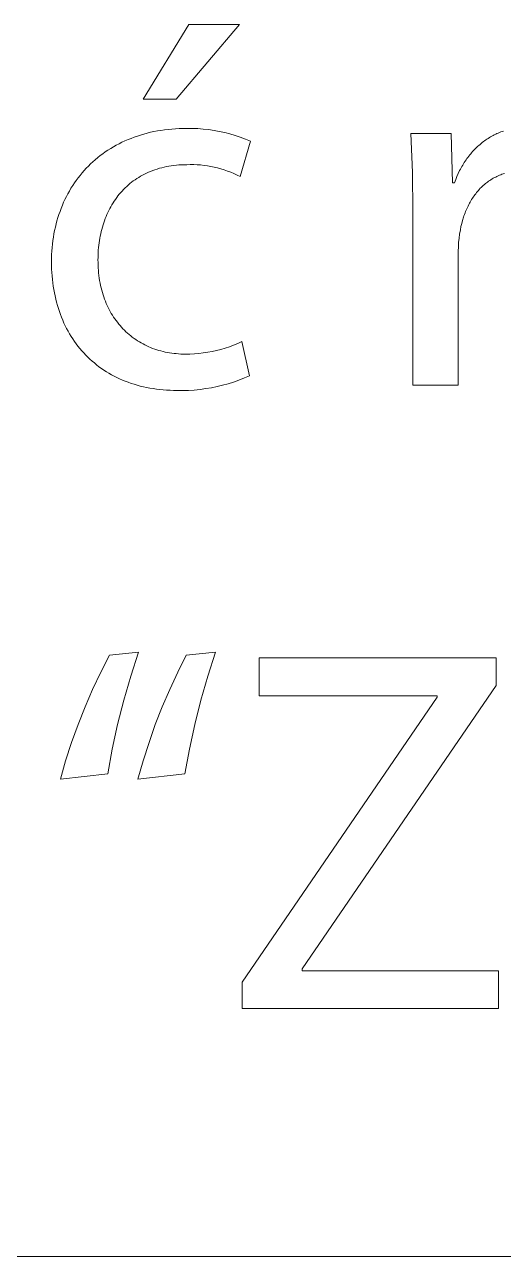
# Model space of a CAD drawing. Header units: millimetres. Extents: x 4001 to 9794, y -321 to 3726.
# Drawn here: x 8390.9 to 8444.2, y -321.4 to -184.2 of the extents above; entities that cross this region are included whole.
import ezdxf

# ---------------------------------------------------------------- set-up
doc = ezdxf.new("R2010")
doc.units = ezdxf.units.MM
doc.header["$MEASUREMENT"] = 0
doc.layers.add('Domyślny', color=7, linetype='Continuous', true_color=0x000000)

msp = doc.modelspace()

# ---------------------------------------------------------------- linework, layer by layer
at = {"layer": 'Domyślny', "color": 18, "lineweight": 15, "true_color": 0x000000}
for p, q in [((8404.12, -192.46), (8409.21, -184.16)), ((8414.84, -184.16), (8407.78, -192.46)), ((8409.21, -184.16), (8414.84, -184.16)), ((8407.78, -192.46), (8404.12, -192.46)), ((8404.56, -196.25), (8404.94, -196.16)), ((8404.94, -196.16), (8405.32, -196.08)), ((8405.32, -196.08), (8405.71, -196)), ((8405.71, -196), (8406.1, -195.94)), ((8406.1, -195.94), (8406.5, -195.88)), ((8406.5, -195.88), (8406.9, -195.83)), ((8406.9, -195.83), (8407.3, -195.79)), ((8407.3, -195.79), (8407.72, -195.76)), ((8407.72, -195.76), (8408.13, -195.73)), ((8408.13, -195.73), (8408.55, -195.72)), ((8408.55, -195.72), (8408.98, -195.72)), ((8408.98, -195.72), (8409.59, -195.72)), ((8409.59, -195.72), (8410.19, -195.75)), ((8410.19, -195.75), (8410.8, -195.79)), ((8410.8, -195.79), (8411.4, -195.86)), ((8411.4, -195.86), (8412, -195.95)), ((8412, -195.95), (8412.59, -196.06)), ((8412.59, -196.06), (8413.19, -196.19)), ((8413.19, -196.19), (8413.77, -196.34)), ((8443.49, -196.3), (8443.63, -196.24)), ((8443.63, -196.24), (8443.78, -196.18)), ((8443.78, -196.18), (8443.93, -196.12)), ((8443.93, -196.12), (8444.07, -196.07)), ((8444.07, -196.07), (8444.22, -196.02)), ((8400.8, -197.77), (8401.12, -197.6)), ((8401.12, -197.6), (8401.43, -197.43)), ((8401.43, -197.43), (8401.76, -197.27)), ((8401.76, -197.27), (8402.09, -197.11)), ((8402.09, -197.11), (8402.43, -196.97)), ((8402.43, -196.97), (8402.77, -196.83)), ((8402.77, -196.83), (8403.12, -196.7)), ((8403.12, -196.7), (8403.47, -196.57)), ((8403.47, -196.57), (8403.83, -196.46)), ((8403.83, -196.46), (8404.19, -196.35)), ((8404.19, -196.35), (8404.56, -196.25)), ((8413.77, -196.34), (8414.36, -196.51)), ((8414.36, -196.51), (8414.93, -196.7)), ((8416.06, -197.14), (8414.9, -201.1)), ((8414.93, -196.7), (8415.5, -196.91)), ((8415.5, -196.91), (8416.06, -197.14)), ((8434.09, -200.65), (8433.9, -196.28)), ((8433.9, -196.28), (8438.38, -196.28)), ((8438.38, -196.28), (8438.55, -201.77)), ((8441.36, -197.72), (8441.49, -197.61)), ((8441.49, -197.61), (8441.61, -197.5)), ((8441.61, -197.5), (8441.73, -197.4)), ((8441.73, -197.4), (8441.86, -197.3)), ((8441.86, -197.3), (8441.99, -197.2)), ((8441.99, -197.2), (8442.12, -197.1)), ((8442.12, -197.1), (8442.25, -197.01)), ((8442.25, -197.01), (8442.38, -196.92)), ((8442.38, -196.92), (8442.51, -196.83)), ((8442.51, -196.83), (8442.65, -196.75)), ((8442.65, -196.75), (8442.79, -196.67)), ((8442.79, -196.67), (8442.92, -196.59)), ((8442.92, -196.59), (8443.06, -196.51)), ((8443.06, -196.51), (8443.2, -196.44)), ((8443.2, -196.44), (8443.35, -196.37)), ((8443.35, -196.37), (8443.49, -196.3)), ((8398.79, -199.21), (8399.06, -198.98)), ((8399.06, -198.98), (8399.33, -198.76)), ((8399.33, -198.76), (8399.61, -198.55)), ((8399.61, -198.55), (8399.9, -198.35)), ((8399.9, -198.35), (8400.2, -198.15)), ((8400.2, -198.15), (8400.5, -197.96)), ((8400.5, -197.96), (8400.8, -197.77)), ((8440.15, -199.09), (8440.25, -198.95)), ((8440.25, -198.95), (8440.35, -198.82)), ((8440.35, -198.82), (8440.46, -198.68)), ((8440.46, -198.68), (8440.57, -198.55)), ((8440.57, -198.55), (8440.67, -198.43)), ((8440.67, -198.43), (8440.78, -198.3)), ((8440.78, -198.3), (8440.9, -198.18)), ((8440.9, -198.18), (8441.01, -198.06)), ((8441.01, -198.06), (8441.13, -197.94)), ((8441.13, -197.94), (8441.25, -197.83)), ((8441.25, -197.83), (8441.36, -197.72)), ((8397.54, -200.43), (8397.78, -200.17)), ((8397.78, -200.17), (8398.02, -199.92)), ((8398.02, -199.92), (8398.27, -199.68)), ((8398.27, -199.68), (8398.52, -199.44)), ((8398.52, -199.44), (8398.79, -199.21)), ((8405.43, -200.33), (8405.19, -200.41)), ((8405.67, -200.25), (8405.43, -200.33)), ((8405.93, -200.17), (8405.67, -200.25)), ((8406.18, -200.1), (8405.93, -200.17)), ((8406.44, -200.04), (8406.18, -200.1)), ((8406.71, -199.98), (8406.44, -200.04)), ((8406.97, -199.93), (8406.71, -199.98)), ((8407.25, -199.89), (8406.97, -199.93)), ((8407.53, -199.85), (8407.25, -199.89)), ((8407.81, -199.82), (8407.53, -199.85)), ((8408.09, -199.8), (8407.81, -199.82)), ((8408.38, -199.78), (8408.09, -199.8)), ((8408.68, -199.77), (8408.38, -199.78)), ((8408.98, -199.77), (8408.68, -199.77)), ((8409.36, -199.76), (8408.98, -199.77)), ((8409.75, -199.76), (8409.36, -199.76)), ((8410.13, -199.78), (8409.75, -199.76)), ((8410.51, -199.8), (8410.13, -199.78)), ((8410.9, -199.84), (8410.51, -199.8)), ((8411.28, -199.9), (8410.9, -199.84)), ((8411.65, -199.96), (8411.28, -199.9)), ((8412.03, -200.04), (8411.65, -199.96)), ((8412.4, -200.13), (8412.03, -200.04)), ((8412.77, -200.23), (8412.4, -200.13)), ((8413.14, -200.35), (8412.77, -200.23)), ((8413.5, -200.47), (8413.14, -200.35)), ((8439.34, -200.43), (8439.42, -200.27)), ((8439.42, -200.27), (8439.51, -200.12)), ((8439.51, -200.12), (8439.59, -199.96)), ((8439.59, -199.96), (8439.68, -199.81)), ((8439.68, -199.81), (8439.77, -199.66)), ((8439.77, -199.66), (8439.86, -199.51)), ((8439.86, -199.51), (8439.96, -199.37)), ((8439.96, -199.37), (8440.05, -199.23)), ((8440.05, -199.23), (8440.15, -199.09)), ((8396.46, -201.8), (8396.67, -201.52)), ((8396.67, -201.52), (8396.87, -201.23)), ((8396.87, -201.23), (8397.09, -200.96)), ((8397.09, -200.96), (8397.31, -200.69)), ((8397.31, -200.69), (8397.54, -200.43)), ((8402.83, -201.73), (8402.64, -201.88)), ((8403.02, -201.58), (8402.83, -201.73)), ((8403.21, -201.44), (8403.02, -201.58)), ((8403.41, -201.31), (8403.21, -201.44)), ((8403.62, -201.18), (8403.41, -201.31)), ((8403.83, -201.05), (8403.62, -201.18)), ((8404.04, -200.93), (8403.83, -201.05)), ((8404.26, -200.82), (8404.04, -200.93)), ((8404.49, -200.71), (8404.26, -200.82)), ((8404.72, -200.6), (8404.49, -200.71)), ((8404.95, -200.51), (8404.72, -200.6)), ((8405.19, -200.41), (8404.95, -200.51)), ((8413.86, -200.61), (8413.5, -200.47)), ((8414.21, -200.76), (8413.86, -200.61)), ((8414.56, -200.93), (8414.21, -200.76)), ((8414.9, -201.1), (8414.56, -200.93)), ((8434.13, -205.03), (8434.09, -200.65)), ((8438.78, -201.77), (8438.91, -201.43)), ((8438.91, -201.43), (8439.04, -201.08)), ((8439.04, -201.08), (8439.19, -200.75)), ((8439.19, -200.75), (8439.34, -200.43)), ((8442.45, -201.7), (8442.32, -201.79)), ((8442.57, -201.61), (8442.45, -201.7)), ((8442.69, -201.52), (8442.57, -201.61)), ((8442.82, -201.44), (8442.69, -201.52)), ((8442.95, -201.36), (8442.82, -201.44)), ((8443.08, -201.28), (8442.95, -201.36)), ((8443.21, -201.21), (8443.08, -201.28)), ((8443.35, -201.14), (8443.21, -201.21)), ((8443.49, -201.07), (8443.35, -201.14)), ((8443.62, -201), (8443.49, -201.07)), ((8443.77, -200.94), (8443.62, -201)), ((8443.91, -200.89), (8443.77, -200.94)), ((8444.05, -200.83), (8443.91, -200.89)), ((8444.2, -200.78), (8444.05, -200.83)), ((8444.35, -200.74), (8444.2, -200.78)), ((8395.57, -203.32), (8395.73, -203)), ((8395.73, -203), (8395.9, -202.7)), ((8395.9, -202.7), (8396.08, -202.39)), ((8396.08, -202.39), (8396.27, -202.09)), ((8396.27, -202.09), (8396.46, -201.8)), ((8401.46, -203.06), (8401.31, -203.25)), ((8401.62, -202.88), (8401.46, -203.06)), ((8401.78, -202.7), (8401.62, -202.88)), ((8401.94, -202.53), (8401.78, -202.7)), ((8402.11, -202.36), (8401.94, -202.53)), ((8402.28, -202.19), (8402.11, -202.36)), ((8402.46, -202.03), (8402.28, -202.19)), ((8402.64, -201.88), (8402.46, -202.03)), ((8438.55, -201.77), (8438.78, -201.77)), ((8441.13, -203), (8441.03, -203.12)), ((8441.23, -202.87), (8441.13, -203)), ((8441.33, -202.75), (8441.23, -202.87)), ((8441.43, -202.63), (8441.33, -202.75)), ((8441.53, -202.52), (8441.43, -202.63)), ((8441.64, -202.4), (8441.53, -202.52)), ((8441.75, -202.29), (8441.64, -202.4)), ((8441.86, -202.19), (8441.75, -202.29)), ((8441.97, -202.08), (8441.86, -202.19)), ((8442.09, -201.98), (8441.97, -202.08)), ((8442.21, -201.88), (8442.09, -201.98)), ((8442.32, -201.79), (8442.21, -201.88)), ((8394.98, -204.63), (8395.12, -204.29)), ((8395.12, -204.29), (8395.26, -203.96)), ((8395.26, -203.96), (8395.41, -203.64)), ((8395.41, -203.64), (8395.57, -203.32)), ((8400.52, -204.45), (8400.4, -204.66)), ((8400.64, -204.24), (8400.52, -204.45)), ((8400.76, -204.03), (8400.64, -204.24)), ((8400.89, -203.83), (8400.76, -204.03)), ((8401.03, -203.63), (8400.89, -203.83)), ((8401.17, -203.44), (8401.03, -203.63)), ((8401.31, -203.25), (8401.17, -203.44)), ((8440.28, -204.37), (8440.2, -204.52)), ((8440.35, -204.22), (8440.28, -204.37)), ((8440.43, -204.07), (8440.35, -204.22)), ((8440.51, -203.93), (8440.43, -204.07)), ((8440.59, -203.79), (8440.51, -203.93)), ((8440.67, -203.65), (8440.59, -203.79)), ((8440.76, -203.51), (8440.67, -203.65)), ((8440.85, -203.38), (8440.76, -203.51)), ((8440.94, -203.25), (8440.85, -203.38)), ((8441.03, -203.12), (8440.94, -203.25)), ((8394.52, -206.01), (8394.63, -205.66)), ((8394.63, -205.66), (8394.74, -205.31)), ((8394.74, -205.31), (8394.86, -204.97)), ((8394.86, -204.97), (8394.98, -204.63)), ((8399.89, -205.78), (8399.81, -206.01)), ((8399.99, -205.55), (8399.89, -205.78)), ((8400.08, -205.32), (8399.99, -205.55)), ((8400.18, -205.1), (8400.08, -205.32)), ((8400.29, -204.88), (8400.18, -205.1)), ((8400.4, -204.66), (8400.29, -204.88)), ((8434.13, -224.34), (8434.13, -205.03)), ((8439.77, -205.63), (8439.66, -205.97)), ((8439.82, -205.47), (8439.77, -205.63)), ((8439.88, -205.3), (8439.82, -205.47)), ((8439.94, -205.14), (8439.88, -205.3)), ((8440, -204.98), (8439.94, -205.14)), ((8440.07, -204.83), (8440, -204.98)), ((8440.13, -204.67), (8440.07, -204.83)), ((8440.2, -204.52), (8440.13, -204.67)), ((8394.19, -207.47), (8394.26, -207.1)), ((8394.26, -207.1), (8394.34, -206.74)), ((8394.34, -206.74), (8394.43, -206.37)), ((8394.43, -206.37), (8394.52, -206.01)), ((8399.45, -207.22), (8399.39, -207.47)), ((8399.51, -206.97), (8399.45, -207.22)), ((8399.58, -206.73), (8399.51, -206.97)), ((8399.65, -206.48), (8399.58, -206.73)), ((8399.72, -206.25), (8399.65, -206.48)), ((8399.81, -206.01), (8399.72, -206.25)), ((8439.42, -207.02), (8439.34, -207.49)), ((8439.49, -206.66), (8439.42, -207.02)), ((8439.57, -206.31), (8439.49, -206.66)), ((8439.66, -205.97), (8439.57, -206.31)), ((8394.02, -208.61), (8394.07, -208.23)), ((8394.07, -208.23), (8394.12, -207.85)), ((8394.12, -207.85), (8394.19, -207.47)), ((8399.21, -208.49), (8399.18, -208.75)), ((8399.25, -208.23), (8399.21, -208.49)), ((8399.29, -207.97), (8399.25, -208.23)), ((8399.34, -207.72), (8399.29, -207.97)), ((8399.39, -207.47), (8399.34, -207.72)), ((8439.23, -208.44), (8439.2, -208.92)), ((8439.28, -207.96), (8439.23, -208.44)), ((8439.34, -207.49), (8439.28, -207.96)), ((8393.92, -210.19), (8393.93, -209.79)), ((8393.93, -209.79), (8393.95, -209.39)), ((8393.95, -209.39), (8393.98, -209)), ((8393.98, -209), (8394.02, -208.61)), ((8399.11, -209.55), (8399.09, -209.81)), ((8399.09, -209.81), (8399.09, -210.09)), ((8399.12, -209.28), (8399.11, -209.55)), ((8399.15, -209.01), (8399.12, -209.28)), ((8399.18, -208.75), (8399.15, -209.01)), ((8439.2, -208.92), (8439.19, -209.39)), ((8439.19, -209.39), (8439.19, -224.34)), ((8393.91, -210.59), (8393.92, -210.19)), ((8393.92, -210.99), (8393.91, -210.59)), ((8393.93, -211.39), (8393.92, -210.99)), ((8399.09, -210.09), (8399.08, -210.36)), ((8399.08, -210.36), (8399.09, -210.66)), ((8399.09, -210.66), (8399.1, -210.96)), ((8399.1, -210.96), (8399.11, -211.26)), ((8399.11, -211.26), (8399.13, -211.55)), ((8393.95, -211.78), (8393.93, -211.39)), ((8393.98, -212.16), (8393.95, -211.78)), ((8394.01, -212.55), (8393.98, -212.16)), ((8394.06, -212.93), (8394.01, -212.55)), ((8399.13, -211.55), (8399.16, -211.83)), ((8399.16, -211.83), (8399.19, -212.12)), ((8399.19, -212.12), (8399.23, -212.4)), ((8399.23, -212.4), (8399.27, -212.68)), ((8399.27, -212.68), (8399.32, -212.95)), ((8394.11, -213.3), (8394.06, -212.93)), ((8394.17, -213.67), (8394.11, -213.3)), ((8394.23, -214.03), (8394.17, -213.67)), ((8394.31, -214.39), (8394.23, -214.03)), ((8399.32, -212.95), (8399.38, -213.22)), ((8399.38, -213.22), (8399.44, -213.48)), ((8399.44, -213.48), (8399.51, -213.74)), ((8399.51, -213.74), (8399.58, -214)), ((8399.58, -214), (8399.65, -214.25)), ((8394.39, -214.75), (8394.31, -214.39)), ((8394.48, -215.1), (8394.39, -214.75)), ((8394.57, -215.44), (8394.48, -215.1)), ((8394.68, -215.78), (8394.57, -215.44)), ((8399.65, -214.25), (8399.74, -214.5)), ((8399.74, -214.5), (8399.82, -214.74)), ((8399.82, -214.74), (8399.91, -214.98)), ((8399.91, -214.98), (8400.01, -215.22)), ((8400.01, -215.22), (8400.11, -215.45)), ((8400.11, -215.45), (8400.22, -215.68)), ((8394.79, -216.12), (8394.68, -215.78)), ((8394.91, -216.45), (8394.79, -216.12)), ((8395.03, -216.77), (8394.91, -216.45)), ((8395.16, -217.09), (8395.03, -216.77)), ((8400.22, -215.68), (8400.33, -215.9)), ((8400.33, -215.9), (8400.45, -216.12)), ((8400.45, -216.12), (8400.57, -216.33)), ((8400.57, -216.33), (8400.7, -216.54)), ((8400.7, -216.54), (8400.83, -216.75)), ((8400.83, -216.75), (8400.96, -216.95)), ((8395.3, -217.41), (8395.16, -217.09)), ((8395.45, -217.72), (8395.3, -217.41)), ((8395.6, -218.02), (8395.45, -217.72)), ((8395.76, -218.32), (8395.6, -218.02)), ((8400.96, -216.95), (8401.1, -217.14)), ((8401.1, -217.14), (8401.25, -217.33)), ((8401.25, -217.33), (8401.39, -217.52)), ((8401.39, -217.52), (8401.55, -217.7)), ((8401.55, -217.7), (8401.7, -217.88)), ((8401.7, -217.88), (8401.86, -218.05)), ((8401.86, -218.05), (8402.03, -218.22)), ((8395.93, -218.61), (8395.76, -218.32)), ((8396.1, -218.9), (8395.93, -218.61)), ((8396.28, -219.18), (8396.1, -218.9)), ((8396.47, -219.45), (8396.28, -219.18)), ((8396.66, -219.72), (8396.47, -219.45)), ((8402.03, -218.22), (8402.2, -218.38)), ((8402.2, -218.38), (8402.37, -218.54)), ((8402.37, -218.54), (8402.55, -218.69)), ((8402.55, -218.69), (8402.73, -218.84)), ((8402.73, -218.84), (8402.91, -218.99)), ((8402.91, -218.99), (8403.1, -219.12)), ((8403.1, -219.12), (8403.29, -219.26)), ((8403.29, -219.26), (8403.49, -219.39)), ((8403.49, -219.39), (8403.69, -219.51)), ((8403.69, -219.51), (8403.89, -219.63)), ((8414.64, -219.69), (8415.1, -219.48)), ((8415.1, -219.48), (8415.96, -223.28)), ((8396.86, -219.98), (8396.66, -219.72)), ((8397.07, -220.24), (8396.86, -219.98)), ((8397.28, -220.49), (8397.07, -220.24)), ((8397.5, -220.74), (8397.28, -220.49)), ((8397.72, -220.97), (8397.5, -220.74)), ((8403.89, -219.63), (8404.1, -219.74)), ((8404.1, -219.74), (8404.31, -219.85)), ((8404.31, -219.85), (8404.52, -219.95)), ((8404.52, -219.95), (8404.73, -220.05)), ((8404.73, -220.05), (8404.95, -220.14)), ((8404.95, -220.14), (8405.17, -220.23)), ((8405.17, -220.23), (8405.4, -220.31)), ((8405.4, -220.31), (8405.63, -220.39)), ((8405.63, -220.39), (8405.86, -220.46)), ((8405.86, -220.46), (8406.09, -220.52)), ((8406.09, -220.52), (8406.33, -220.58)), ((8406.33, -220.58), (8406.57, -220.64)), ((8406.57, -220.64), (8406.81, -220.69)), ((8406.81, -220.69), (8407.05, -220.73)), ((8407.05, -220.73), (8407.3, -220.77)), ((8407.3, -220.77), (8407.55, -220.8)), ((8407.55, -220.8), (8407.8, -220.82)), ((8407.8, -220.82), (8408.05, -220.84)), ((8408.05, -220.84), (8408.31, -220.86)), ((8408.31, -220.86), (8408.57, -220.87)), ((8408.57, -220.87), (8408.83, -220.87)), ((8408.83, -220.87), (8409.32, -220.86)), ((8409.32, -220.86), (8409.82, -220.84)), ((8409.82, -220.84), (8410.32, -220.8)), ((8410.32, -220.8), (8410.81, -220.74)), ((8410.81, -220.74), (8411.3, -220.67)), ((8411.3, -220.67), (8411.79, -220.58)), ((8411.79, -220.58), (8412.28, -220.47)), ((8412.28, -220.47), (8412.76, -220.34)), ((8412.76, -220.34), (8413.24, -220.2)), ((8413.24, -220.2), (8413.71, -220.05)), ((8413.71, -220.05), (8414.18, -219.87)), ((8414.18, -219.87), (8414.64, -219.69)), ((8397.96, -221.21), (8397.72, -220.97)), ((8398.19, -221.43), (8397.96, -221.21)), ((8398.44, -221.65), (8398.19, -221.43)), ((8398.69, -221.86), (8398.44, -221.65)), ((8398.94, -222.07), (8398.69, -221.86)), ((8399.2, -222.27), (8398.94, -222.07)), ((8399.47, -222.46), (8399.2, -222.27)), ((8399.75, -222.65), (8399.47, -222.46)), ((8400.02, -222.83), (8399.75, -222.65)), ((8400.31, -223), (8400.02, -222.83)), ((8400.6, -223.17), (8400.31, -223)), ((8400.9, -223.33), (8400.6, -223.17)), ((8401.2, -223.48), (8400.9, -223.33)), ((8401.5, -223.62), (8401.2, -223.48)), ((8401.82, -223.76), (8401.5, -223.62)), ((8415.38, -223.53), (8414.78, -223.77)), ((8415.96, -223.28), (8415.38, -223.53)), ((8402.13, -223.89), (8401.82, -223.76)), ((8402.46, -224.01), (8402.13, -223.89)), ((8402.79, -224.13), (8402.46, -224.01)), ((8403.12, -224.23), (8402.79, -224.13)), ((8403.46, -224.33), (8403.12, -224.23)), ((8403.8, -224.43), (8403.46, -224.33)), ((8404.15, -224.51), (8403.8, -224.43)), ((8404.5, -224.59), (8404.15, -224.51)), ((8404.86, -224.66), (8404.5, -224.59)), ((8405.23, -224.72), (8404.86, -224.66)), ((8405.59, -224.77), (8405.23, -224.72)), ((8405.97, -224.82), (8405.59, -224.77)), ((8406.34, -224.85), (8405.97, -224.82)), ((8406.73, -224.88), (8406.34, -224.85)), ((8407.11, -224.9), (8406.73, -224.88)), ((8407.5, -224.92), (8407.11, -224.9)), ((8407.9, -224.92), (8407.5, -224.92)), ((8408.54, -224.93), (8407.9, -224.92)), ((8409.18, -224.91), (8408.54, -224.93)), ((8409.81, -224.87), (8409.18, -224.91)), ((8410.45, -224.8), (8409.81, -224.87)), ((8411.08, -224.72), (8410.45, -224.8)), ((8411.71, -224.61), (8411.08, -224.72)), ((8412.34, -224.49), (8411.71, -224.61)), ((8412.96, -224.34), (8412.34, -224.49)), ((8413.57, -224.17), (8412.96, -224.34)), ((8414.18, -223.98), (8413.57, -224.17)), ((8414.78, -223.77), (8414.18, -223.98)), ((8439.19, -224.34), (8434.13, -224.34)), ((8399.4, -256.3), (8400.36, -254.4)), ((8400.36, -254.4), (8403.6, -254.08)), ((8403.6, -254.08), (8402.73, -256.74)), ((8407.97, -256.3), (8408.92, -254.4)), ((8408.92, -254.4), (8412.18, -254.08)), ((8412.18, -254.08), (8411.31, -256.74)), ((8417.02, -258.94), (8417.02, -254.71)), ((8417.02, -254.71), (8443.39, -254.71)), ((8443.39, -254.71), (8443.39, -257.78)), ((8398.49, -258.22), (8399.4, -256.3)), ((8407.08, -258.22), (8407.97, -256.3)), ((8402.73, -256.74), (8401.95, -259.43)), ((8411.31, -256.74), (8410.54, -259.43)), ((8443.39, -257.78), (8421.82, -289.37)), ((8397.65, -260.17), (8398.49, -258.22)), ((8406.24, -260.18), (8407.08, -258.22)), ((8415.15, -290.84), (8436.83, -259.11)), ((8436.83, -258.94), (8417.02, -258.94)), ((8436.83, -259.11), (8436.83, -258.94)), ((8396.87, -262.15), (8397.65, -260.17)), ((8401.95, -259.43), (8401.26, -262.14)), ((8405.47, -262.15), (8406.24, -260.18)), ((8410.54, -259.43), (8409.85, -262.14)), ((8396.15, -264.15), (8396.87, -262.15)), ((8401.26, -262.14), (8400.66, -264.88)), ((8404.77, -264.15), (8405.47, -262.15)), ((8409.85, -262.14), (8409.26, -264.88)), ((8395.49, -266.17), (8396.15, -264.15)), ((8404.12, -266.17), (8404.77, -264.15)), ((8394.9, -268.22), (8395.49, -266.17)), ((8400.66, -264.88), (8400.17, -267.64)), ((8403.54, -268.22), (8404.12, -266.17)), ((8409.26, -264.88), (8408.77, -267.64)), ((8400.17, -267.64), (8394.9, -268.22)), ((8408.77, -267.64), (8403.54, -268.22)), ((8421.82, -289.37), (8421.82, -289.57)), ((8415.15, -293.77), (8415.15, -290.84)), ((8421.82, -289.57), (8443.68, -289.57)), ((8443.68, -289.57), (8443.68, -293.77)), ((8443.68, -293.77), (8415.15, -293.77)), ((9788.8, -321.4), (4001.48, -321.4)), ((9788.8, -321.4), (7605.14, -321.4))]:
    msp.add_line(p, q, dxfattribs=at)

doc.saveas('drawing.dxf')
